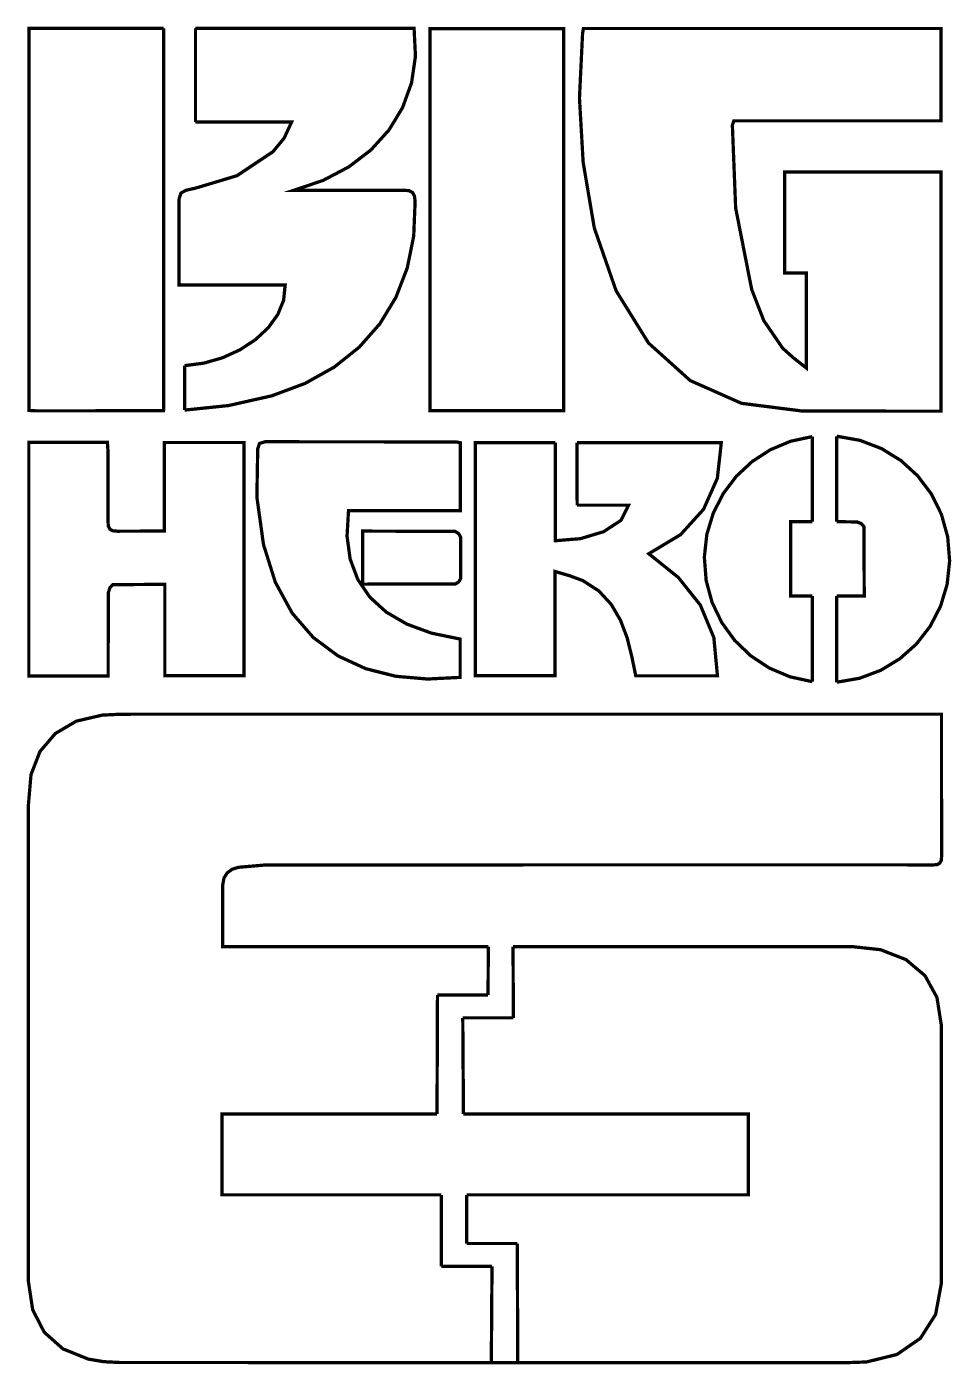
# Model space of a CAD drawing. Extents: x 0.48 to 4.42, y 0.35 to 6.04.
import ezdxf

# ---------------------------------------------------------------- set-up
doc = ezdxf.new("R2010")
doc.units = 0
doc.layers.get('0').update_dxf_attribs({"linetype": 'CONTINUOUS'})

msp = doc.modelspace()

# ---------------------------------------------------------------- linework, layer by layer
at = {"color": 250, "const_width": 0.013889}
for points in [[(1.07259, 4.40853), (1.06679, 4.40847), (0.524468, 4.40793), (0.493164, 4.40961), (0.493164, 6.03504), (1.06679, 6.03504)], [(1.06679, 5.63699), (1.06679, 6.03504)], [(1.20171, 6.03504), (2.13226, 6.03504), (2.13813, 5.91613), (2.12142, 5.80333), (2.08339, 5.69829), (2.02533, 5.6026), (1.94862, 5.5179), (1.85444, 5.44581), (1.74414, 5.38792), (1.61897, 5.34581), (1.65935, 5.34581), (2.08832, 5.34663), (2.11133, 5.34451), (2.12592, 5.33649), (2.13379, 5.32183), (2.13667, 5.29947), (2.13075, 5.15267), (2.10331, 5.01617), (2.05496, 4.891), (1.98654, 4.77821), (1.89876, 4.67888), (1.79243, 4.59403), (1.66824, 4.52474), (1.52701, 4.472), (1.34267, 4.43056), (1.15533, 4.41114)], [(1.20177, 5.63699), (1.20177, 6.03504)], [(1.06679, 5.63699), (1.06679, 4.60525)], [(1.06679, 5.63699), (1.06679, 5.40701)], [(1.15533, 4.60021), (1.23796, 4.61106), (1.31744, 4.634), (1.39117, 4.66769), (1.45654, 4.7105), (1.51101, 4.76096), (1.55203, 4.81754), (1.57699, 4.87875), (1.58339, 4.94299), (1.13108, 4.94299), (1.13108, 5.26839), (1.13222, 5.31136), (1.14008, 5.33447), (1.16135, 5.34636), (1.20258, 5.35553), (1.37858, 5.40847), (1.53153, 5.51042), (1.57904, 5.56793), (1.61106, 5.63699), (1.20177, 5.63699)], [(1.06679, 4.60525), (1.06679, 4.40847)], [(1.15533, 4.60021), (1.15533, 4.41114)], [(2.82525, 4.27257), (3.44006, 4.27257), (3.42312, 4.12104), (3.36447, 3.98931), (3.26639, 3.88108), (3.13135, 3.80018), (3.25651, 3.69971), (3.35069, 3.58197), (3.40821, 3.44353), (3.42361, 3.28076), (3.07596, 3.28076), (3.05908, 3.36231), (3.03922, 3.44249), (3.01058, 3.51764), (2.97125, 3.5849), (2.91868, 3.64187), (2.85032, 3.68599), (2.79471, 3.70628), (2.73193, 3.72478), (2.73193, 3.28108), (2.39258, 3.28108), (2.39258, 4.27257), (2.7335, 4.27257)], [(2.73313, 4.00667), (2.7335, 4.27257)], [(2.82639, 4.00667), (2.82525, 4.27257)], [(3.82725, 3.25586), (3.73199, 3.27664), (3.64415, 3.31392), (3.56538, 3.36594), (3.49744, 3.43093), (3.442, 3.50717), (3.40076, 3.59289), (3.37549, 3.68631), (3.36778, 3.78569), (3.37836, 3.88232), (3.40582, 3.97299), (3.44829, 4.05604), (3.50418, 4.12983), (3.57172, 4.1926), (3.64925, 4.24278), (3.73497, 4.2786), (3.82731, 4.29839)], [(3.78896, 4.29232), (3.7901, 4.29253)], [(3.82731, 3.93647), (3.82731, 4.29839)], [(3.93147, 3.93647), (3.93147, 4.30013)], [(3.93147, 4.30007), (4.03103, 4.28228), (4.12283, 4.24707), (4.20503, 4.19613), (4.27599, 4.1314), (4.33388, 4.05458), (4.37701, 3.9675), (4.4036, 3.87196), (4.41189, 3.76969), (4.40115, 3.66938), (4.37283, 3.57585), (4.32872, 3.49089), (4.27051, 3.41618), (4.19993, 3.35335), (4.11876, 3.30419), (4.02869, 3.2704), (3.93147, 3.25358)], [(2.73313, 4.00667), (2.73313, 3.85542), (2.84065, 3.86431), (2.93951, 3.8941), (3.01318, 3.94239), (3.04531, 4.00667), (2.82639, 4.00667)], [(3.82731, 3.93631), (3.81222, 3.93631), (3.73503, 3.93631), (3.73503, 3.62011), (3.82731, 3.62011)], [(3.93147, 3.62011), (4.04844, 3.62011), (4.0471, 3.91536), (4.03646, 3.92794), (4.01822, 3.93533), (3.93147, 3.93647)], [(3.82731, 3.25651), (3.82731, 3.62011)], [(3.93147, 3.25358), (3.93147, 3.62011)], [(2.55354, 2.12907), (3.99621, 2.12885), (4.118, 2.11556), (4.22646, 2.07319), (4.30718, 2.00493), (4.35786, 1.91265), (4.37603, 1.79779), (4.37608, 0.693033), (4.35226, 0.563857), (4.28733, 0.462349), (4.18728, 0.393446), (4.05806, 0.361817), (3.98264, 0.359104), (2.57351, 0.358996), (2.46099, 0.358996), (0.878906, 0.359537), (0.811524, 0.362901), (0.745281, 0.374024), (0.637315, 0.417643), (0.558051, 0.488172), (0.508735, 0.583931), (0.490668, 0.703233), (0.490614, 1.11654), (0.490397, 2.72999), (0.501574, 2.86008), (0.53966, 2.95861), (0.60536, 3.03549), (0.694933, 3.088), (0.804633, 3.1135), (0.883951, 3.11746), (4.31749, 3.11757), (4.37733, 3.11757), (4.37733, 2.81625), (4.37793, 2.51426), (4.37625, 2.49561), (4.36996, 2.48361), (4.35801, 2.47749), (4.33951, 2.47613), (4.16862, 2.47672), (1.50206, 2.47635), (1.38384, 2.46604), (1.35737, 2.45747), (1.3367, 2.44228), (1.32308, 2.42057), (1.31793, 2.39247), (1.31749, 2.12875), (1.36144, 2.12875), (2.44824, 2.12901)], [(2.44824, 2.12907), (2.4471, 1.92296)], [(2.55354, 2.12907), (2.55479, 1.82568)], [(2.23188, 1.9229), (2.22987, 1.41629)], [(2.44715, 1.9229), (2.23188, 1.9229)], [(2.55479, 1.82568), (2.33951, 1.82568)], [(2.33951, 1.82568), (2.34239, 1.41629)], [(2.22987, 1.41629), (1.31494, 1.41629), (1.31494, 1.07265), (2.24821, 1.07265)], [(2.35628, 1.07265), (3.55501, 1.07265), (3.55501, 1.41629), (2.34239, 1.41629)], [(2.24821, 1.07265), (2.24864, 0.768392)], [(2.35628, 1.07265), (2.35628, 0.865614)], [(2.35628, 0.865614), (2.57156, 0.865614)], [(2.57156, 0.865614), (2.57351, 0.358996)], [(2.24864, 0.768392), (2.46392, 0.768392)], [(2.46392, 0.768392), (2.46099, 0.358996)]]:
    msp.add_lwpolyline(points, dxfattribs=at)
for points in [[(2.20019, 6.03407), (2.76942, 6.03407), (2.76942, 4.40896), (2.20019, 4.40896), (2.20019, 6.03407)], [(4.37543, 5.42393), (4.37543, 4.40663), (4.33003, 4.40663), (3.78581, 4.40701), (3.52621, 4.43989), (3.30783, 4.53674), (3.1301, 4.69661), (2.9924, 4.9184), (2.89936, 5.18604), (2.85194, 5.46522), (2.83621, 5.73861), (2.84939, 6.01226), (2.85292, 6.03461), (4.37483, 6.03461), (4.37483, 5.6416), (3.49337, 5.6416), (3.48708, 5.62337), (3.50108, 5.27083), (3.56928, 4.92475), (3.62088, 4.79178), (3.7015, 4.6741), (3.74701, 4.63357), (3.80149, 4.5906), (3.80149, 4.99387), (3.70947, 4.99387), (3.70947, 5.42393), (4.37543, 5.42393)], [(0.829969, 3.28011), (0.492458, 3.28011), (0.492458, 4.27376), (0.826822, 4.27376), (0.829861, 4.22771), (0.829428, 3.93761), (0.830838, 3.91835), (0.83686, 3.90517), (0.849067, 3.89779), (0.86914, 3.89594), (1.06907, 3.8966), (1.06907, 4.27333), (1.40869, 4.27333), (1.40869, 3.28131), (1.07129, 3.28131), (1.07129, 3.66997), (0.849664, 3.66846), (0.837728, 3.65576), (0.830838, 3.63428), (0.829969, 3.32835), (0.829969, 3.28011)], [(1.85319, 3.9834), (1.84685, 3.87517), (1.86014, 3.7774), (1.89264, 3.69069), (1.94396, 3.6154), (2.01361, 3.55197), (2.10124, 3.50082), (2.20632, 3.46235), (2.32856, 3.43707), (2.32856, 3.27414), (2.18961, 3.26704), (2.05474, 3.27875), (1.92686, 3.31093), (1.80871, 3.36535), (1.70324, 3.44368), (1.61322, 3.54758), (1.54161, 3.67887), (1.49126, 3.83914), (1.46311, 4.04144), (1.46664, 4.24576), (1.47413, 4.26899), (1.49729, 4.27642), (2.31185, 4.27576), (2.32921, 4.27203), (2.32921, 3.9834), (1.85319, 3.9834)], [(1.91379, 3.89638), (2.30664, 3.89524), (2.32178, 3.88601), (2.33083, 3.87007), (2.33089, 3.69542), (2.32264, 3.6805), (2.30875, 3.67176), (1.91379, 3.67074), (1.91379, 3.89638)]]:
    msp.add_lwpolyline(points, close=True, dxfattribs=at)

doc.saveas('drawing.dxf')
